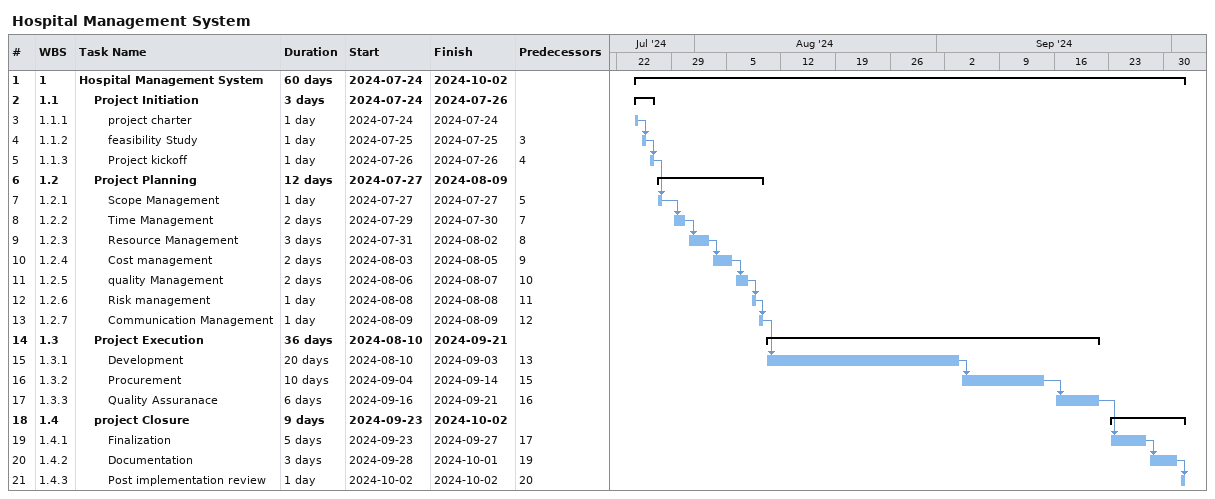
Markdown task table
Hospital Management System

| ID | WBS | Task | Duration | Start | Finish | Predecessors |
|---|---|---|---|---|---|---|
| 1 | 1 | **Hospital Management System** | 60d | 2024-07-24 | 2024-10-02 |  |
| 2 | 1.1 | **Project Initiation** | 3d | 2024-07-24 | 2024-07-26 |  |
| 3 | 1.1.1 | project charter | 1d | 2024-07-24 | 2024-07-24 |  |
| 4 | 1.1.2 | feasibility Study | 1d | 2024-07-25 | 2024-07-25 | 3 |
| 5 | 1.1.3 | Project kickoff | 1d | 2024-07-26 | 2024-07-26 | 4 |
| 6 | 1.2 | **Project Planning** | 12d | 2024-07-27 | 2024-08-09 |  |
| 7 | 1.2.1 | Scope Management | 1d | 2024-07-27 | 2024-07-27 | 5 |
| 8 | 1.2.2 | Time Management | 2d | 2024-07-29 | 2024-07-30 | 7 |
| 9 | 1.2.3 | Resource Management | 3d | 2024-07-31 | 2024-08-02 | 8 |
| 10 | 1.2.4 | Cost management | 2d | 2024-08-03 | 2024-08-05 | 9 |
| 11 | 1.2.5 | quality Management | 2d | 2024-08-06 | 2024-08-07 | 10 |
| 12 | 1.2.6 | Risk management | 1d | 2024-08-08 | 2024-08-08 | 11 |
| 13 | 1.2.7 | Communication Management | 1d | 2024-08-09 | 2024-08-09 | 12 |
| 14 | 1.3 | **Project Execution** | 36d | 2024-08-10 | 2024-09-21 |  |
| 15 | 1.3.1 | Development | 20d | 2024-08-10 | 2024-09-03 | 13 |
| 16 | 1.3.2 | Procurement | 10d | 2024-09-04 | 2024-09-14 | 15 |
| 17 | 1.3.3 | Quality Assuranace | 6d | 2024-09-16 | 2024-09-21 | 16 |
| 18 | 1.4 | **project Closure** | 9d | 2024-09-23 | 2024-10-02 |  |
| 19 | 1.4.1 | Finalization | 5d | 2024-09-23 | 2024-09-27 | 17 |
| 20 | 1.4.2 | Documentation | 3d | 2024-09-28 | 2024-10-01 | 19 |
| 21 | 1.4.3 | Post implementation review | 1d | 2024-10-02 | 2024-10-02 | 20 |
